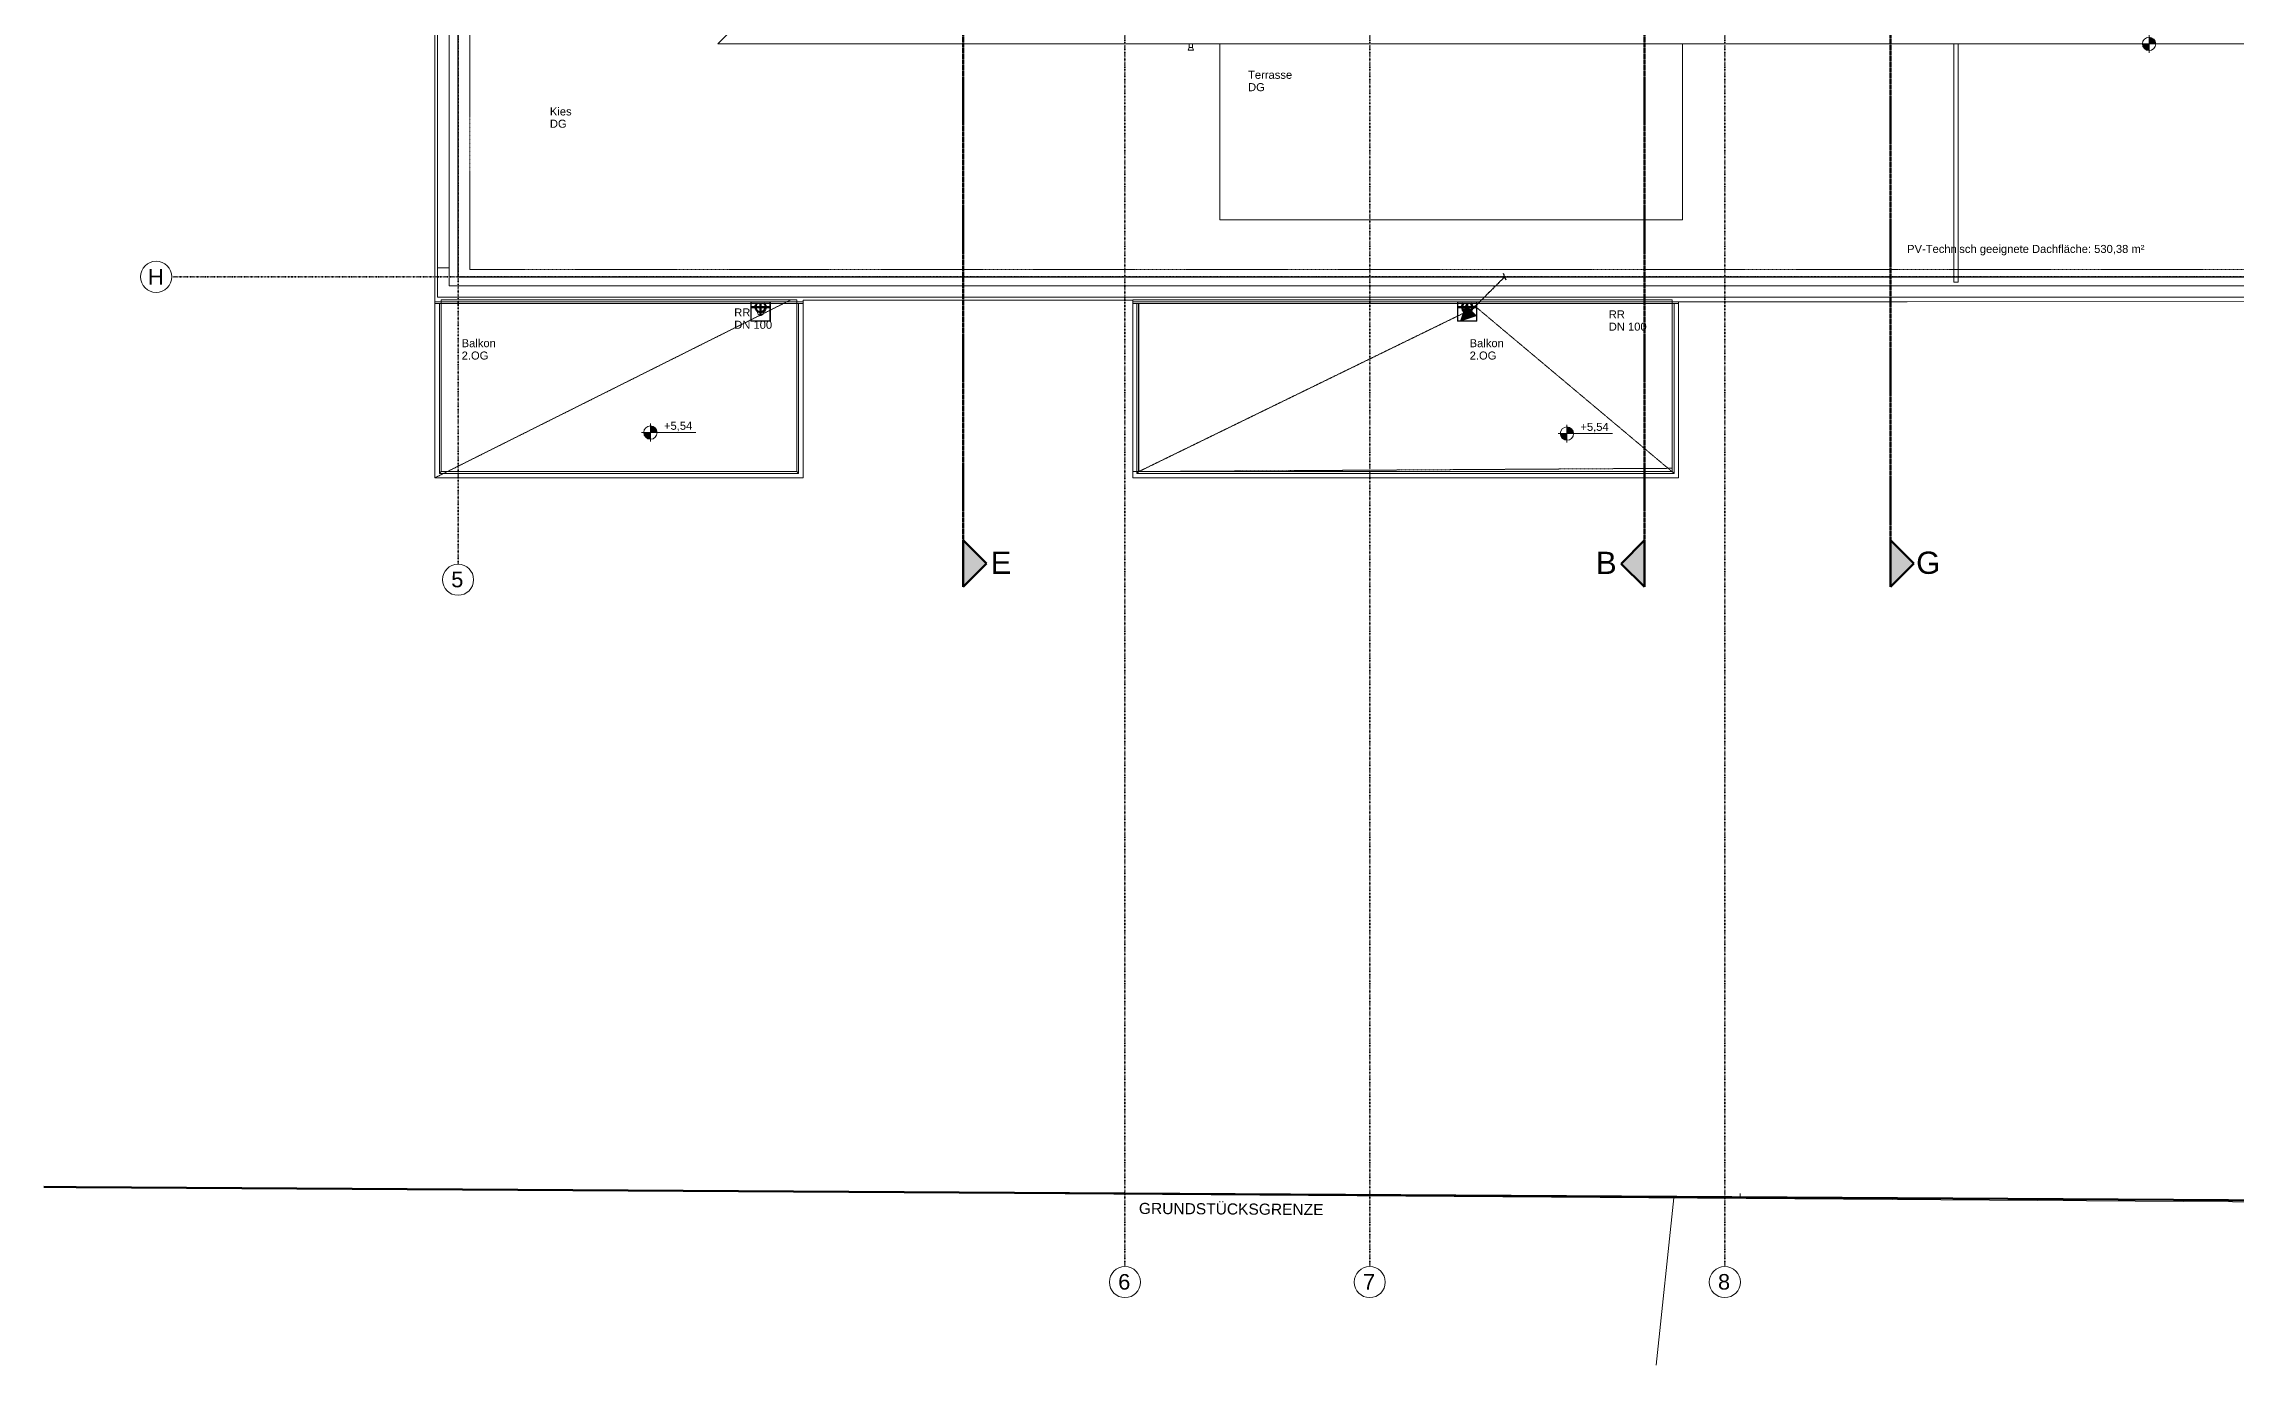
# Model space of a CAD drawing. Header units: millimetres. Extents: x -16605 to 28644, y -13270 to 28283.
# Drawn here: x -16605 to 8037, y -13270 to 1589 of the extents above; entities that cross this region are included whole.
import ezdxf
from ezdxf.enums import TextEntityAlignment as Align

# ---------------------------------------------------------------- set-up
doc = ezdxf.new("R2010")
doc.units = ezdxf.units.MM
for name, pattern in [('ACAD_ISO08W100', [36, 24, -3, 6, -3]), ('Achse', [0.009, 0.005, -0.002, 0, -0.002]), ('Strich Punkt Mittel', [0.015875, 0.00635, -0.004763, 0, -0.004763]), ('Verdeckt', [0.003, 0.002, -0.001])]:
    doc.linetypes.add(name, pattern=pattern)
for name, color, linetype, lineweight in [('A-FLOR-HRAL', 11, 'Continuous', 5), ('A_2D', 7, 'Continuous', 5), ('A_Beschriftung_', 7, 'Continuous', 9), ('A_Decken', 8, 'Continuous', 13), ('A_Gelaender', 7, 'Continuous', 13), ('A_Grundstuecksgrenze', 5, 'Continuous', 70), ('A_Raeume', 7, 'Continuous', 13), ('A_Raster_', 1, 'Continuous', 9), ('A_Waende', 7, 'Continuous', 13), ('G-ANNO-DIMS_', 111, 'Continuous', 9), ('G-ANNO-SYMB_', 111, 'Continuous', 9), ('HT_E-Gesamt', 2, 'Continuous', 13), ('M-EQPM', 50, 'Continuous', 5), ('P-PIPE', 3, 'Continuous', 5), ('P-PIPE-CNTR', 3, 'Continuous', 5), ('Text', 250, 'Continuous', 9)]:
    doc.layers.add(name, color=color, linetype=linetype, lineweight=lineweight)
doc.layers.add('E_ERDUNG', color=150, linetype='ACAD_ISO08W100', true_color=0x0f87ff)
doc.styles.add('Arial', font='arial.ttf', dxfattribs={"height": 0.175})
doc.styles.add('Arial_1', font='arial.ttf', dxfattribs={"height": 0.09})
doc.styles.add('Arial_5', font='arial.ttf', dxfattribs={"height": 0.125})
doc.styles.add('Arial_6', font='arial.ttf', dxfattribs={"height": 0.25})
doc.styles.add('ET_LEGENDE - Wohnung$0$ROMANS', font='romans.shx', dxfattribs={"width": 0.6})

# ---------------------------------------------------------------- blocks, each defined once
blk = doc.blocks.new('Geländer - Geländer-3409867-263_PP_DDS_BT1')
at = {"layer": 'A_Gelaender', "lineweight": 5}
for p, q in [((7.733, 68.888), (7.733, 70.778)), ((11.733, 70.778), (11.733, 68.888)), ((7.713, 68.868), (7.733, 68.888)), ((11.733, 68.888), (7.733, 68.888)), ((11.753, 68.868), (11.733, 68.888))]:
    blk.add_line(p, q, dxfattribs=at)
blk = doc.blocks.new('Typ des oberen Holms - Oberer Geländerholm_Innen_-3409876-263_PP_DDS_BT1')
at = {"layer": 'A_Gelaender', "lineweight": 5}
for p, q in [((7.713, 70.778), (7.713, 68.868)), ((11.753, 68.868), (11.753, 70.778)), ((7.713, 68.868), (11.753, 68.868))]:
    blk.add_line(p, q, dxfattribs=at)
blk = doc.blocks.new('Typ des oberen Holms - Oberer Geländerholm_Innen_-V1-263_PP_DDS_BT1')
at = {"layer": 'A_Gelaender', "lineweight": 5}
for p, q in [((7.713, 70.778), (7.713, 68.868)), ((11.753, 68.868), (11.753, 70.778)), ((7.713, 68.868), (11.753, 68.868))]:
    blk.add_line(p, q, dxfattribs=at)
blk = doc.blocks.new('Geländer - Geländer-3409891-263_PP_DDS_BT1')
at = {"layer": 'A_Gelaender', "lineweight": 5}
for p, q in [((15.578, 68.888), (15.578, 70.778)), ((21.578, 70.778), (21.578, 68.888)), ((15.558, 68.868), (15.578, 68.888)), ((21.578, 68.888), (15.578, 68.888)), ((21.598, 68.868), (21.578, 68.888))]:
    blk.add_line(p, q, dxfattribs=at)
blk = doc.blocks.new('Typ des oberen Holms - Oberer Geländerholm_Innen_-3409900-263_PP_DDS_BT1')
at = {"layer": 'A_Gelaender', "lineweight": 5}
for p, q in [((15.558, 70.778), (15.558, 68.868)), ((21.598, 68.868), (21.598, 70.778)), ((15.558, 68.868), (21.598, 68.868))]:
    blk.add_line(p, q, dxfattribs=at)
blk = doc.blocks.new('Typ des oberen Holms - Oberer Geländerholm_Innen_-V2-263_PP_DDS_BT1')
at = {"layer": 'A_Gelaender', "lineweight": 5}
for p, q in [((15.558, 70.778), (15.558, 68.868)), ((21.598, 68.868), (21.598, 70.778)), ((15.558, 68.868), (21.598, 68.868))]:
    blk.add_line(p, q, dxfattribs=at)
blk = doc.blocks.new('Geländer - Geländer-3410059-263_PP_DDS_BT1')
at = {"layer": 'A_Gelaender', "lineweight": 5}
for p, q in [((7.663, 70.778), (11.216, 70.778)), ((11.221, 70.778), (11.431, 70.778)), ((11.436, 70.778), (11.803, 70.778)), ((15.513, 70.778), (19.161, 70.778)), ((19.166, 70.778), (19.376, 70.778)), ((19.381, 70.778), (21.648, 70.778))]:
    blk.add_line(p, q, dxfattribs=at)
blk = doc.blocks.new('Typ des oberen Holms - Oberer Geländerholm_Innen_-3410094-263_PP_DDS_BT1')
at = {"layer": 'A_Gelaender', "lineweight": 5}
for p, q in [((7.693, 87.788), (7.693, 70.848)), ((11.803, 70.798), (7.663, 70.798)), ((7.693, 70.848), (42.633, 70.848)), ((24.219, 70.798), (15.513, 70.798))]:
    blk.add_line(p, q, dxfattribs=at)
blk = doc.blocks.new('Typ des oberen Holms - Oberer Geländerholm_Innen_-V4-263_PP_DDS_BT1')
at = {"layer": 'A_Gelaender', "lineweight": 5}
for p, q in [((7.693, 70.848), (7.693, 87.788)), ((11.803, 70.798), (7.663, 70.798)), ((42.633, 70.848), (7.693, 70.848)), ((24.219, 70.798), (15.513, 70.798))]:
    blk.add_line(p, q, dxfattribs=at)
blk = doc.blocks.new('Typ des oberen Holms - Oberer Geländerholm_Innen_-3757508-263_PP_DDS_BT1')
at = {"layer": 'A_Gelaender', "lineweight": 5}
for p, q in [((24.743, 71.018), (24.743, 73.698)), ((24.793, 73.698), (24.793, 71.018)), ((24.793, 71.018), (24.743, 71.018))]:
    blk.add_line(p, q, dxfattribs=at)
blk = doc.blocks.new('Typ des oberen Holms - Oberer Geländerholm_Innen_-V10-263_PP_DDS_BT1')
at = {"layer": 'A_Gelaender', "lineweight": 5}
for p, q in [((24.743, 73.698), (24.743, 71.018)), ((24.793, 73.698), (24.793, 71.018)), ((24.793, 71.018), (24.743, 71.018))]:
    blk.add_line(p, q, dxfattribs=at)
blk = doc.blocks.new('Basiswand _ Attika_BLE_0340_0100 - ___-7444911-263_PP_DDS_BT1')
at = {"layer": 'A_Waende'}
for p, q in [((10.843, 73.698), (11.363, 74.218)), ((39.483, 73.698), (10.843, 73.698))]:
    blk.add_line(p, q, dxfattribs=at)
blk = doc.blocks.new('Kemperventil - Standard-V30-263_PP_DDS_BT1')
at = {"layer": 'HT_E-Gesamt'}
for p, q in [((0.095, 0.19), (0.105, 0.16)), ((0.125, 0.19), (0.095, 0.19)), ((0.105, 0.16), (0.105, 0.12)), ((0.125, 0.16), (0.105, 0.16)), ((0.155, 0.19), (0.125, 0.19)), ((0.145, 0.16), (0.125, 0.16)), ((0.145, 0.16), (0.155, 0.19)), ((0.145, 0.12), (0.145, 0.16))]:
    blk.add_line(p, q, dxfattribs=at)
blk = doc.blocks.new('HLS_Wasserfangkasten - HLS_Wasserfangkasten-V31-263_PP_DDS_BT1')
at = {"layer": 'M-EQPM'}
for p, q in [((-0.11, 0.11), (-0.11, -0.11)), ((-0.105, -0.105), (-0.105, 0.105)), ((-0.105, 0.105), (0.105, 0.105)), ((0.105, 0.105), (0.105, -0.105)), ((0.11, -0.11), (0.11, 0.11)), ((-0.11, -0.11), (0.11, -0.11)), ((0.105, -0.105), (-0.105, -0.105))]:
    blk.add_line(p, q, dxfattribs=at)
for start, end in [(167.3567, 180), (180, 360), (360, 12.6433)]:
    blk.add_arc((0, 0), 0.04, start, end, dxfattribs=at)
blk = doc.blocks.new('Family - ___-3180367-263_PP_DDS_BT1')
at = {"layer": 'A_Grundstuecksgrenze'}
for p, q in [((3.266, 60.844), (3.628, 60.842)), ((3.628, 60.842), (34.721, 60.655))]:
    blk.add_line(p, q, dxfattribs=at)
blk = doc.blocks.new('Raster - BS_Achse-112124-263_PP_DDS_BT1')
at = {"layer": 'A_Beschriftung_'}
blk.add_circle((0, 0), 0.0035, dxfattribs=at)
blk = doc.blocks.new('Höhenkoten - 018-55641-263_PP_DDS_BT1')
at = {"layer": 'G-ANNO-DIMS_'}
h = blk.add_hatch(color=256, dxfattribs=at)
edge = h.paths.add_edge_path()
edge.add_line((0, 0), (0, -0.0015))
edge.add_arc((0, 0), 0.0015, 180, 270, ccw=False)
edge.add_line((-0.0015, 0), (0, 0))
h = blk.add_hatch(color=256, dxfattribs=at)
edge = h.paths.add_edge_path()
edge.add_line((0, 0), (0, 0.0015))
edge.add_arc((0, 0), 0.0015, 0, 90, ccw=False)
edge.add_line((0.0015, 0), (0, 0))
for p, q in [((-0.002, 0), (0.01024, 0)), ((0, 0), (0, 0.002)), ((0, 0), (0, -0.002))]:
    blk.add_line(p, q, dxfattribs=at)
blk.add_circle((0, 0), 0.0015, dxfattribs=at)
blk = doc.blocks.new('Schnitt - 100_Gebaeudeschnitt-1261489-263_PP_DDS_BT1')
at = {"layer": 'G-ANNO-SYMB_'}
blk.add_hatch(color=256, dxfattribs=at).paths.add_polyline_path([(-0.00829, 0), (-0.00305, 0.00525), (0.0022, 0)])
at = {"layer": 'G-ANNO-SYMB_', "lineweight": 70}
for p, q in [((-0.00305, 0.00525), (-0.00829, 0)), ((0.0022, 0), (-0.00305, 0.00525)), ((-0.00829, 0), (0.0022, 0))]:
    blk.add_line(p, q, dxfattribs=at)
blk = doc.blocks.new('Schnitt - 100_Gebaeudeschnitt-1262219-263_PP_DDS_BT1')
at = {"layer": 'G-ANNO-SYMB_'}
blk.add_hatch(color=256, dxfattribs=at).paths.add_polyline_path([(-0.00829, 0), (-0.00305, 0.00525), (0.0022, 0)])
at = {"layer": 'G-ANNO-SYMB_', "lineweight": 70}
for p, q in [((-0.00305, 0.00525), (-0.00829, 0)), ((0.0022, 0), (-0.00305, 0.00525)), ((-0.00829, 0), (0.0022, 0))]:
    blk.add_line(p, q, dxfattribs=at)
blk = doc.blocks.new('645645654')
at = {"layer": 'A_2D', "color": 251, "linetype": 'Verdeckt', "lineweight": 13, "true_color": 0x636466}
for p, q in [((8.056, 71.162), (8.056, 87.506)), ((42.291, 71.162), (8.056, 71.162))]:
    blk.add_line(p, q, dxfattribs=at)
at = {"layer": 'A_2D', "color": 251, "true_color": 0x636466}
for p, q in [((7.663, 68.818), (7.663, 82.389)), ((15.513, 70.817), (11.803, 70.817)), ((11.803, 70.817), (11.803, 68.818)), ((15.513, 68.898), (15.513, 70.817)), ((28.545, 70.8), (21.648, 70.797)), ((21.648, 70.797), (21.648, 68.818)), ((11.803, 68.818), (7.663, 68.818)), ((15.513, 68.818), (15.513, 68.898)), ((21.648, 68.818), (15.513, 68.818))]:
    blk.add_line(p, q, dxfattribs=at)
at = {"layer": 'A_2D', "color": 251, "lineweight": 13, "true_color": 0x636466}
for p, q in [((16.491, 73.698), (16.491, 71.718)), ((21.691, 73.698), (16.491, 73.698)), ((21.691, 71.718), (21.691, 73.698)), ((16.491, 71.718), (21.691, 71.718)), ((7.733, 70.818), (7.733, 68.888)), ((11.733, 70.818), (7.733, 70.818)), ((11.733, 68.888), (11.733, 70.818)), ((15.513, 70.818), (15.513, 68.888)), ((21.578, 70.818), (15.513, 70.818)), ((21.578, 68.888), (21.578, 70.818)), ((7.733, 68.888), (11.733, 68.888)), ((15.513, 68.888), (21.578, 68.888)), ((34.903, 60.63), (3.266, 60.844))]:
    blk.add_line(p, q, dxfattribs=at)
at = {"layer": 'A_2D', "color": 251, "linetype": 'Verdeckt', "true_color": 0x636466}
for p, q in [((7.663, 68.818), (11.663, 70.818)), ((15.578, 68.888), (19.371, 70.738)), ((19.371, 70.738), (21.598, 68.868))]:
    blk.add_line(p, q, dxfattribs=at)
at = {"layer": 'A_2D', "color": 251, "lineweight": 18, "true_color": 0x636466}
blk.add_line((21.395, 58.839), (21.596, 60.72), dxfattribs=at)
at = {"layer": 'A_Decken', "color": 251, "true_color": 0x636466}
for p, q in [((16.491, 71.718), (16.491, 73.698)), ((21.691, 73.698), (21.691, 71.718)), ((21.691, 71.718), (16.491, 71.718)), ((7.733, 70.778), (7.733, 68.888)), ((11.733, 68.888), (11.733, 70.778)), ((15.575, 70.778), (15.575, 68.888)), ((21.578, 68.888), (21.578, 70.778)), ((7.733, 68.888), (11.733, 68.888)), ((15.575, 68.888), (21.578, 68.888)), ((3.458, 60.843), (3.628, 60.842)), ((3.628, 60.842), (22.34, 60.729))]:
    blk.add_line(p, q, dxfattribs=at)
at = {"layer": 'A_Raeume', "color": 251, "linetype": 'Verdeckt', "true_color": 0x636466}
for p, q in [((7.733, 70.778), (7.733, 68.888)), ((11.733, 68.888), (11.733, 70.778)), ((15.578, 70.778), (15.578, 68.888)), ((21.578, 68.925), (21.578, 70.778)), ((7.733, 68.888), (11.733, 68.888)), ((15.578, 68.888), (21.578, 68.925)), ((3.266, 60.845), (3.628, 60.842)), ((3.628, 60.842), (34.721, 60.655))]:
    blk.add_line(p, q, dxfattribs=at)
at = {"layer": 'A_Raster_', "color": 251, "linetype": 'Strich Punkt Mittel', "lineweight": 35, "true_color": 0x636466}
for p, q in [((15.423, 94.23), (15.423, 59.949)), ((18.175, 94.23), (18.175, 59.949)), ((22.168, 94.23), (22.168, 59.949)), ((7.923, 90.423), (7.923, 67.847)), ((4.703, 71.078), (48.152, 71.078))]:
    blk.add_line(p, q, dxfattribs=at)
at = {"layer": 'A_Waende', "color": 251, "true_color": 0x636466}
for p, q in [((7.823, 87.658), (7.823, 70.978)), ((7.693, 71.178), (7.823, 71.178)), ((7.823, 70.978), (42.503, 70.978)), ((3.266, 60.844), (3.458, 60.843)), ((3.458, 60.842), (3.266, 60.843)), ((3.458, 60.843), (3.458, 60.842)), ((22.34, 60.769), (22.34, 60.729)), ((35.048, 60.653), (22.34, 60.729))]:
    blk.add_line(p, q, dxfattribs=at)
at = {"layer": 'G-ANNO-SYMB_', "color": 251, "linetype": 'Achse', "lineweight": 70, "true_color": 0x636466}
for p, q in [((13.605, 91.551), (13.605, 68.007)), ((21.265, 91.551), (21.265, 68.005)), ((24.032, 91.552), (24.032, 68.006))]:
    blk.add_line(p, q, dxfattribs=at)
at = {"layer": 'P-PIPE', "color": 251, "lineweight": 100, "true_color": 0x636466}
for centre, start, end in [((11.326, 70.738), 135.9448, 180), ((11.326, 70.738), 180, 270), ((11.326, 70.738), 270, 0), ((11.326, 70.738), 0, 44.0552), ((19.271, 70.738), 135.9448, 180), ((19.271, 70.738), 180, 270), ((19.271, 70.738), 270, 0), ((19.271, 70.738), 0, 44.0552)]:
    blk.add_arc(centre, 0.0571, start, end, dxfattribs=at)
at = {"layer": 'P-PIPE-CNTR', "color": 251, "lineweight": 100, "true_color": 0x636466}
for p, q in [((11.226, 70.738), (11.426, 70.738)), ((11.326, 70.638), (11.326, 70.778)), ((19.171, 70.738), (19.371, 70.738)), ((19.271, 70.638), (19.271, 70.778))]:
    blk.add_line(p, q, dxfattribs=at)
at = {"layer": 'A-FLOR-HRAL', "color": 251, "true_color": 0x636466}
for name in ['Geländer - Geländer-3410059-263_PP_DDS_BT1', 'Geländer - Geländer-3409867-263_PP_DDS_BT1', 'Geländer - Geländer-3409891-263_PP_DDS_BT1']:
    blk.add_blockref(name, (0, 0), dxfattribs=at)
at = {"layer": 'A_Beschriftung_', "color": 251, "true_color": 0x636466, "xscale": 49.99999999999998, "yscale": 49.99999999999998, "zscale": 49.99999999999998}
for p, rotation in [((4.528, 71.078), 269.9999999999997), ((7.923, 67.672), 180), ((15.423, 59.774), 180), ((18.175, 59.774), 180), ((22.168, 59.774), 180)]:
    blk.add_blockref('Raster - BS_Achse-112124-263_PP_DDS_BT1', p, dxfattribs=dict(at, rotation=rotation))
at = {"layer": 'A_Gelaender', "color": 251, "lineweight": 5, "true_color": 0x636466}
for name in ['Typ des oberen Holms - Oberer Geländerholm_Innen_-3410094-263_PP_DDS_BT1', 'Typ des oberen Holms - Oberer Geländerholm_Innen_-V4-263_PP_DDS_BT1', 'Typ des oberen Holms - Oberer Geländerholm_Innen_-3757508-263_PP_DDS_BT1', 'Typ des oberen Holms - Oberer Geländerholm_Innen_-V10-263_PP_DDS_BT1', 'Typ des oberen Holms - Oberer Geländerholm_Innen_-3409876-263_PP_DDS_BT1', 'Typ des oberen Holms - Oberer Geländerholm_Innen_-V1-263_PP_DDS_BT1', 'Typ des oberen Holms - Oberer Geländerholm_Innen_-3409900-263_PP_DDS_BT1', 'Typ des oberen Holms - Oberer Geländerholm_Innen_-V2-263_PP_DDS_BT1']:
    blk.add_blockref(name, (0, 0), dxfattribs=at)
at = {"layer": 'A_Grundstuecksgrenze', "color": 251, "true_color": 0x636466}
blk.add_blockref('Family - ___-3180367-263_PP_DDS_BT1', (0, 0), dxfattribs=at)
at = {"layer": 'A_Waende', "color": 251, "true_color": 0x636466}
blk.add_blockref('Basiswand _ Attika_BLE_0340_0100 - ___-7444911-263_PP_DDS_BT1', (0, 0), dxfattribs=at)
at = {"layer": 'G-ANNO-DIMS_', "color": 251, "true_color": 0x636466, "xscale": 49.99999999999998, "yscale": 49.99999999999998, "zscale": 49.99999999999998}
for p in [(26.939, 73.698), (10.087, 69.327), (20.393, 69.315)]:
    blk.add_blockref('Höhenkoten - 018-55641-263_PP_DDS_BT1', p, dxfattribs=at)
at = {"layer": 'G-ANNO-SYMB_', "color": 251, "true_color": 0x636466, "extrusion": (0, 0, -1), "xscale": 49.99999999999998, "yscale": 49.99999999999998, "zscale": 49.99999999999998}
for p, rotation in [((-13.605, 68.007), 90.00000000005366), ((-24.032, 68.006), 90.00000000000063)]:
    blk.add_blockref('Schnitt - 100_Gebaeudeschnitt-1262219-263_PP_DDS_BT1', p, dxfattribs=dict(at, rotation=rotation))
at = {"layer": 'G-ANNO-SYMB_', "color": 251, "true_color": 0x636466, "xscale": 49.99999999999998, "yscale": 49.99999999999998, "zscale": 49.99999999999998, "rotation": 89.99999999999937}
blk.add_blockref('Schnitt - 100_Gebaeudeschnitt-1261489-263_PP_DDS_BT1', (21.265, 68.005), dxfattribs=at)
at = {"layer": 'HT_E-Gesamt', "color": 251, "true_color": 0x636466, "rotation": 180}
blk.add_blockref('Kemperventil - Standard-V30-263_PP_DDS_BT1', (16.288, 73.818), dxfattribs=at)
at = {"layer": 'M-EQPM', "color": 251, "true_color": 0x636466}
for p in [(11.326, 70.688), (19.271, 70.688)]:
    blk.add_blockref('HLS_Wasserfangkasten - HLS_Wasserfangkasten-V31-263_PP_DDS_BT1', p, dxfattribs=at)
at = {"layer": 'A_Beschriftung_', "color": 251, "true_color": 0x636466, "char_height": 0.175, "attachment_point": 1, "style": 'Arial'}
for s, insert, width in [('H', (4.437, 71.165), 0.21646), ('5', (7.847, 67.762), 0.16835), ('6', (15.347, 59.864), 0.16835), ('7', (18.1, 59.864), 0.16835), ('8', (22.092, 59.864), 0.16835)]:
    blk.add_mtext(s, dxfattribs=dict(at, insert=insert, width=width))
at = {"layer": 'G-ANNO-DIMS_', "color": 251, "true_color": 0x636466, "char_height": 0.09, "width": 0.38013, "attachment_point": 1, "line_spacing_factor": 0.941778, "style": 'Arial_1'}
for insert in [(10.239, 69.448), (20.544, 69.436)]:
    blk.add_mtext('+5,54', dxfattribs=dict(at, insert=insert))
at = {"layer": 'G-ANNO-SYMB_', "color": 251, "true_color": 0x636466, "char_height": 0.25, "attachment_point": 1, "style": 'Arial_6'}
for s, insert, width in [('E', (13.913, 67.988), 0.2846), ('B', (20.719, 67.987), 0.2846), ('G', (24.32, 67.988), 0.3327)]:
    blk.add_mtext(s, dxfattribs=dict(at, insert=insert, width=width))
at = {"layer": 'Text', "color": 251, "true_color": 0x636466, "char_height": 0.09, "attachment_point": 1, "style": 'Arial_1'}
for s, insert, width in [('Terrasse', (16.807, 73.395), 0.57321), ('DG', (16.807, 73.256), 0.22447), ('Kies', (8.956, 72.983), 0.28059), ('DG', (8.956, 72.845), 0.22447), ('PV-Technisch geeignete Dachfläche: 530,38 m²', (24.218, 71.437), 3.13861), ('RR', (11.029, 70.723), 0.21646), ('DN 100', (11.029, 70.584), 0.50907), ('RR', (20.863, 70.701), 0.21646), ('DN 100', (20.863, 70.563), 0.50907), ('2.OG', (7.964, 70.238), 0.35675), ('Balkon', (7.964, 70.377), 0.45295), ('2.OG', (19.299, 70.238), 0.35675), ('Balkon', (19.299, 70.377), 0.45295)]:
    blk.add_mtext(s, dxfattribs=dict(at, insert=insert, width=width))
at = {"layer": 'Text', "color": 251, "true_color": 0x636466, "insert": (15.58, 60.665), "char_height": 0.125, "width": 2.50928, "attachment_point": 1, "rotation": 359.6384, "style": 'Arial_5'}
blk.add_mtext('GRUNDSTÜCKSGRENZE', dxfattribs=at)
blk = doc.blocks.new('*U98')
for p, q in [((0, 0), (445, 445)), ((48, 0), (-48, 0)), ((-18, 44), (18, -44))]:
    blk.add_line(p, q)
blk.add_solid([(368, 523), (600, 600), (523, 368)])
at = {"style": 'ET_LEGENDE - Wohnung$0$ROMANS', "width": 0.6, "flags": 1}
for tag, p in [('RAUMBUCHNUMMER', (0, -300)), ('ANLAGE', (0, -450))]:
    blk.add_attdef(tag, text='', height=100, dxfattribs=at).set_placement(p, align=Align.MIDDLE)
for tag, p in [('TEILANLAGE_NR', (0, -600)), ('KOMPONENTE_NR', (0, -900)), ('KOMPONENTE', (0, -750)), ('BEZEICHNUNG', (0, -1050)), ('TYP', (0, -1200)), ('HERSTELLER', (0, -1350)), ('MODEL', (0, -1500)), ('LEISTUNG_MAX', (0, -1650)), ('SPEZIFISCH_1', (0, -1800)), ('SPEZIFISCH_2', (0, -1950)), ('SPEZIFISCH_3', (0, -2100)), ('SPEZIFISCH_4', (0, -2250)), ('GEWERKE_CODE', (0, -2550)), ('SPEZIFISCH_5', (0, -2400)), ('ZAEHLER', (0, -2850)), ('LV_POS', (0, -2700)), ('PLATZHALTER_1', (0, -3000)), ('PLATZHALTER_2', (0, -3150)), ('PLATZHALTER_3', (0, -3300)), ('JOBLISTE_VDMA', (0, -3450)), ('ET_SPEZIFISCH_1', (0, -3600)), ('ET_SPEZIFISCH_2', (0, -3750)), ('ET_SPEZIFISCH_3', (0, -3900)), ('ET_SPEZIFISCH_4', (0, -4050)), ('ET_SPEZIFISCH_5', (0, -4200)), ('ET_SPEZIFISCH_6', (0, -4350)), ('ET_SPEZIFISCH_7', (0, -4500))]:
    blk.add_attdef(tag, text='', height=100, dxfattribs=at).set_placement(p, align=Align.MIDDLE_CENTER)

msp = doc.modelspace()

# ---------------------------------------------------------------- linework, layer by layer
at = {"color": 5}
msp.add_lwpolyline([(-11948, 15327), (-11948, 4736), (-11948, -1031), (-7187, -1031), (3013, -1031), (13013, -1031), (22532, -1031), (22533, -551), (22532, 9449), (22532, 15449), (18381, 15449), (8381, 15449), (-1948, 15449), (-11948, 15449), (-11948, 15327)], dxfattribs=at)

# ---------------------------------------------------------------- block references
at = {"xscale": 1000, "yscale": 1000, "zscale": 1000}
msp.add_blockref('645645654', (-19870, -72109), dxfattribs=at)
at = {"layer": 'E_ERDUNG', "xscale": 0.8398080000000001, "yscale": 0.8398080000000001, "zscale": 0.8398080000000001, "rotation": 179.9999999999999}
msp.add_blockref('*U98', (-177, -1031), dxfattribs=at)

doc.saveas('drawing.dxf')
